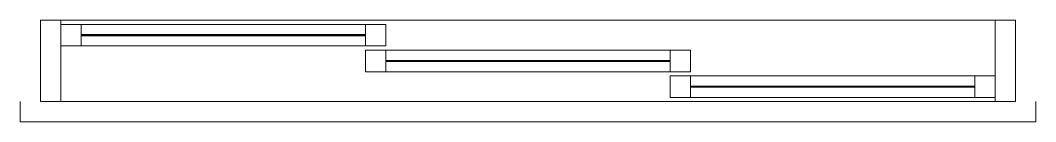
# Model space of a CAD drawing. Extents: x 26299 to 26549, y 10283 to 10308.
import ezdxf

# ---------------------------------------------------------------- set-up
doc = ezdxf.new("R2010")
doc.units = 0
doc.header["$LTSCALE"] = 75
doc.header["$MEASUREMENT"] = 0
doc.layers.get('0').update_dxf_attribs({"linetype": 'CONTINUOUS', "lineweight": 9})

msp = doc.modelspace()

# ---------------------------------------------------------------- linework, layer by layer
for points in [[(26303.77, 10307.6), (26308.77, 10307.6), (26308.77, 10287.6), (26303.77, 10287.6)], [(26308.77, 10307.6), (26538.77, 10307.6), (26538.77, 10287.6), (26308.77, 10287.6)], [(26538.77, 10307.6), (26543.77, 10307.6), (26543.77, 10287.6), (26538.77, 10287.6)], [(26308.77, 10306.6), (26388.77, 10306.6), (26388.77, 10301.27), (26308.77, 10301.27)], [(26308.77, 10306.6), (26313.77, 10306.6), (26313.77, 10301.27), (26308.77, 10301.27)], [(26383.77, 10306.6), (26388.77, 10306.6), (26388.77, 10301.27), (26383.77, 10301.27)], [(26383.77, 10300.27), (26463.77, 10300.27), (26463.77, 10294.93), (26383.77, 10294.93)], [(26383.77, 10300.27), (26388.77, 10300.27), (26388.77, 10294.93), (26383.77, 10294.93)], [(26458.77, 10300.27), (26463.77, 10300.27), (26463.77, 10294.93), (26458.77, 10294.93)], [(26458.77, 10293.93), (26538.77, 10293.93), (26538.77, 10288.6), (26458.77, 10288.6)], [(26458.77, 10293.93), (26463.77, 10293.93), (26463.77, 10288.6), (26458.77, 10288.6)], [(26533.77, 10293.93), (26538.77, 10293.93), (26538.77, 10288.6), (26533.77, 10288.6)]]:
    msp.add_lwpolyline(points, close=True)
at = {"const_width": 0.5, "flags": 128}
for points in [[(26313.77, 10303.93), (26383.77, 10303.93)], [(26388.77, 10297.6), (26458.77, 10297.6)], [(26463.77, 10291.27), (26533.77, 10291.27)]]:
    msp.add_lwpolyline(points, dxfattribs=at)
at = {"flags": 128}
msp.add_lwpolyline([(26548.77, 10287.6), (26548.77, 10282.6), (26298.77, 10282.6), (26298.77, 10287.6)], dxfattribs=at)

doc.saveas('drawing.dxf')
